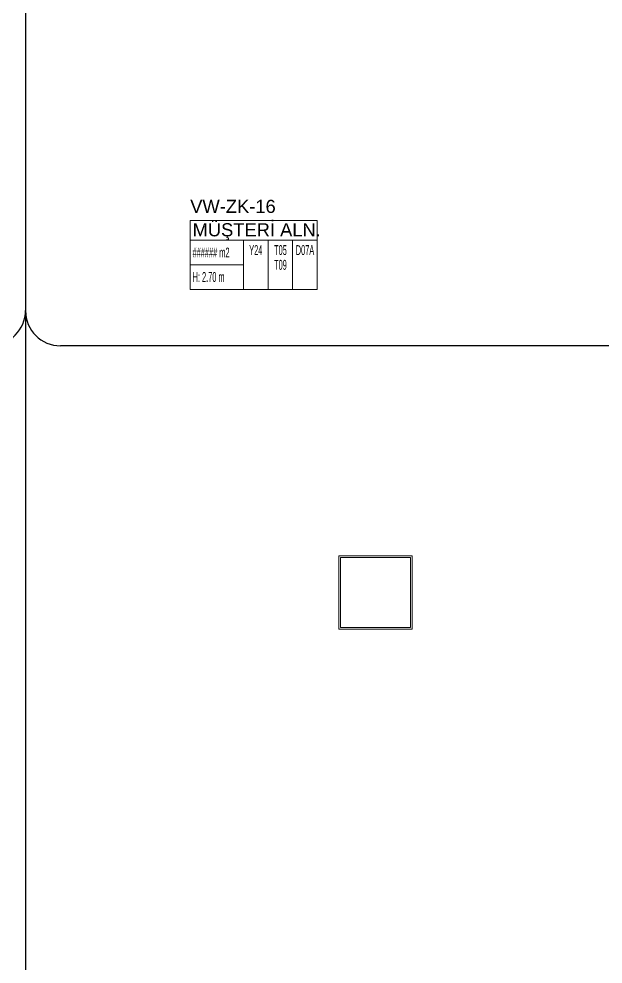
# Model space of a CAD drawing. Extents: x -3709 to 34962, y 0 to 8245.
# Drawn here: x 3233 to 3901, y 2027 to 3109 of the extents above; entities that cross this region are included whole.
import ezdxf
from ezdxf.enums import TextEntityAlignment as Align

# ---------------------------------------------------------------- set-up
doc = ezdxf.new("R2010")
doc.units = 0
doc.layers.get('0').update_dxf_attribs({"color": 9, "lineweight": 9})
for name, color, linetype, lineweight in [('01', 9, 'Continuous', 9), ('14', 9, 'Continuous', 9), ('21_MAHAL', 9, 'Continuous', 9), ('E-MODÜL HATTI', 6, 'Continuous', 30)]:
    doc.layers.add(name, color=color, linetype=linetype, lineweight=lineweight)
doc.styles.add('Arial', font='arial.ttf', dxfattribs={"height": 2.5})
doc.styles.add('MuuM_TEXT-STANDART', font='ARIALN.TTF')

# ---------------------------------------------------------------- blocks, each defined once
blk = doc.blocks.new('p-kolon-80x80-vw')
at = {"layer": '01'}
blk.add_lwpolyline([(-40, -40), (-40, 40), (40, 40), (40, -40)], close=True, dxfattribs=at)
blk = doc.blocks.new('0_roomno2')
blk.add_lwpolyline([(19.38, -10.5), (0, -10.5), (0, 0), (19.38, 0)], close=True)
for points in [[(0, -3), (19.38, -3)], [(8.12, -3), (8.12, -10.5)], [(11.88, -3), (11.88, -10.5)], [(15.62, -3), (15.62, -10.5)], [(0, -6.75), (8.12, -6.75)]]:
    blk.add_lwpolyline(points)
at = {"style": 'MuuM_TEXT-STANDART', "width": 0.6}
blk.add_text('H:', height=1.5, dxfattribs=at).set_placement((0.35, -8.61), align=Align.MIDDLE_LEFT)
at = {"style": 'Arial'}
blk.add_attdef('ODANO', (0, 1.17), '', height=2, dxfattribs=at)
blk.add_attdef('MEKANADI', text='', height=2, dxfattribs=at).set_placement((0.35, -3), align=Align.BOTTOM_LEFT)
at = {"style": 'MuuM_TEXT-STANDART', "width": 0.6}
for tag, p in [('M2', (0.35, -4.88)), ('TEMIZTAVANYUKSEKLIGI', (1.8, -8.61))]:
    blk.add_attdef(tag, text='', height=1.5, dxfattribs=at).set_placement(p, align=Align.MIDDLE_LEFT)
for tag, p in [('YER01', (10, -4.5)), ('TAVAN01', (13.75, -4.5)), ('DUVAR01', (17.5, -4.5)), ('YER02', (10, -6.75)), ('TAVAN02', (13.75, -6.75)), ('DUVAR02', (17.5, -6.75)), ('YER03', (10, -9)), ('TAVAN03', (13.75, -9)), ('DUVAR03', (17.5, -9))]:
    blk.add_attdef(tag, text='', height=1.5, dxfattribs=at).set_placement(p, align=Align.MIDDLE_CENTER)

msp = doc.modelspace()

# ---------------------------------------------------------------- linework, layer by layer
at = {"layer": '14'}
msp.add_lwpolyline([(3598.8, 2494.5), (3682.8, 2494.5), (3682.8, 2410.5), (3598.8, 2410.5)], close=True, dxfattribs=at)
at = {"layer": 'E-MODÜL HATTI', "ltscale": 50}
for p, q in [((3240.4, 3132.4), (3240.4, 974)), ((5086.2, 2734.8), (3280.4, 2734.8))]:
    msp.add_line(p, q, dxfattribs=at)
for centre, start, end in [((3200.4, 2775.3), 270, 0), ((3280.4, 2774.8), 180, 270)]:
    msp.add_arc(centre, 40, start, end, dxfattribs=at)

# ---------------------------------------------------------------- block references
msp.add_blockref('p-kolon-80x80-vw', (3640.8, 2452.5))
at = {"layer": '21_MAHAL'}
ref = msp.add_blockref('0_roomno2', (3428.8, 2878), dxfattribs=dict(at, xscale=7.5, yscale=7.5, zscale=7.5))
ref.add_attrib('ODANO', 'VW-ZK-16', (3428.8, 2886.8), dxfattribs={"layer": '0', "height": 15, "style": 'Arial'})
ref.add_attrib('MEKANADI', 'MÜŞTERİ ALN.', dxfattribs={"layer": '0', "height": 15, "style": 'Arial'}).set_placement((3431.5, 2855.5), align=Align.BOTTOM_LEFT)
ref.add_attrib('M2', '###### m2', dxfattribs={"layer": '0', "height": 11.25, "style": 'MuuM_TEXT-STANDART', "width": 0.6}).set_placement((3431.5, 2841.5), align=Align.MIDDLE_LEFT)
ref.add_attrib('TEMIZTAVANYUKSEKLIGI', '2.70 m', dxfattribs={"layer": '0', "height": 11.25, "style": 'MuuM_TEXT-STANDART', "width": 0.6}).set_placement((3442.3, 2813.5), align=Align.MIDDLE_LEFT)
ref.add_attrib('YER01', 'Y24', dxfattribs={"layer": '0', "height": 11.25, "style": 'MuuM_TEXT-STANDART', "width": 0.6}).set_placement((3503.8, 2844.3), align=Align.MIDDLE_CENTER)
ref.add_attrib('TAVAN01', 'T05', dxfattribs={"layer": '0', "height": 11.25, "style": 'MuuM_TEXT-STANDART', "width": 0.6}).set_placement((3532, 2844.3), align=Align.MIDDLE_CENTER)
ref.add_attrib('DUVAR01', 'D07A', dxfattribs={"layer": '0', "height": 11.25, "style": 'MuuM_TEXT-STANDART', "width": 0.6}).set_placement((3560.1, 2844.3), align=Align.MIDDLE_CENTER)
ref.add_attrib('TAVAN02', 'T09', dxfattribs={"layer": '0', "height": 11.25, "style": 'MuuM_TEXT-STANDART', "width": 0.6}).set_placement((3532, 2827.4), align=Align.MIDDLE_CENTER)

doc.saveas('drawing.dxf')
